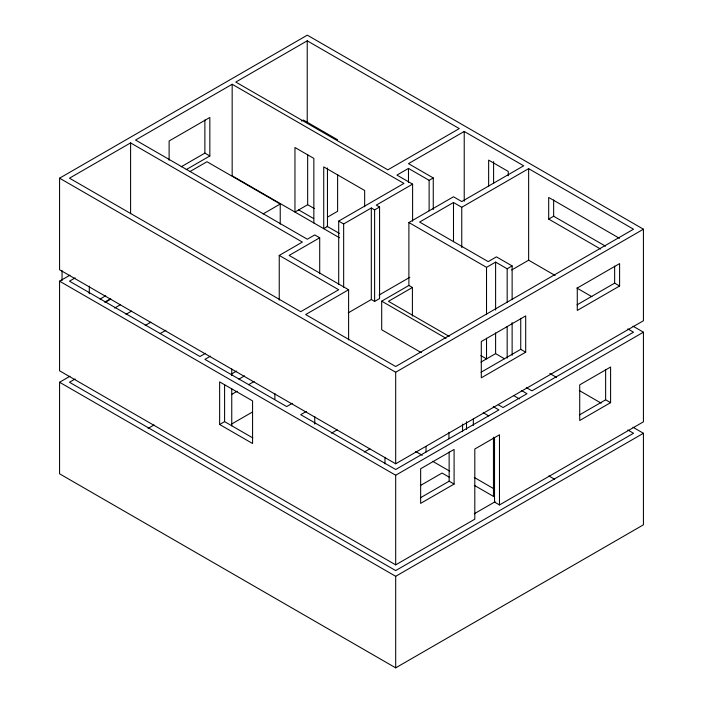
<?xml version="1.0" encoding="UTF-8"?>
<svg xmlns="http://www.w3.org/2000/svg" width="703" height="703" viewBox="0 0 703 703"><rect width="100%" height="100%" fill="white"/><g stroke="black" fill="none" stroke-linecap="round" stroke-linejoin="round"><path stroke-width="1.05" d="M59.57 178.184L307.316 35.15L643.43 229.204L643.43 320.744L395.684 463.787L59.57 269.732L59.57 178.184L395.684 372.239L643.43 229.204M307.229 40.818L235.795 82.066L387.836 169.845L459.27 128.596L307.229 40.818L307.229 122.559M279.24 255.426L302.36 242.078L130.591 142.902L69.483 178.184L300.708 311.684L338.697 289.75L279.24 255.426L279.24 300.111M338.697 284.302L338.697 221.094L403.944 183.43L232.166 84.263L135.547 140.046L307.316 239.213L314.751 234.925L319.707 237.781L319.707 273.748M181.207 166.787L204.881 153.113L209.837 155.978L209.837 117.471L169.115 140.987L169.115 160.24M186.163 169.643L209.837 155.978M189.88 171.611L206.99 161.734L280.233 204.019L280.233 224.152M301.561 121.083L303.388 120.028L337.616 139.783M494.525 437.407L494.525 502.074L499.473 504.939L499.473 434.788L474.806 449.032L474.806 519.183L395.684 564.861L59.57 370.806L59.57 281.174L69.948 275.181M75.142 277.905L69.483 281.174L199.96 356.509L205.513 353.301M100.063 299.065L105.731 295.787M105.019 301.921L110.687 298.643M105.019 302.483L110.661 299.223M263.115 213.897L280.233 204.019M114.668 308.055L120.31 304.794M314.267 208.545L307.659 204.722L294.961 212.051L294.961 147.507L313.846 158.412L313.846 222.965M125.96 314.346L131.602 311.086M421.431 352.713L381.694 329.777L381.694 301.165L408.891 285.462L408.891 222.526L453.488 196.778L461.748 201.55L523.682 165.794L464.226 131.461L408.478 163.641L433.259 177.947L433.259 209.556M433.259 177.947L429.129 180.328L408.478 168.412L396.923 175.091L412.608 184.142L412.608 221.199M327.563 217.095L337.616 211.295L337.616 174.458M145.196 325.454L150.837 322.194M632.981 427.239L643.43 433.268L643.43 524.816L395.684 667.85L59.57 473.796L59.57 382.256L70.01 376.228M75.168 378.97L69.483 382.256L395.684 570.581L633.517 433.268L627.814 429.972M319.707 237.781L289.153 255.426L348.609 289.75L348.609 339.883M338.697 221.094L343.653 223.958L371.316 207.983L374.62 209.889L379.576 207.034L379.576 298.573L374.62 301.438L371.316 299.531L348.266 312.844M412.608 184.142L376.272 205.127L379.576 207.034M160.249 333.512L165.89 330.252M348.609 289.75L305.664 314.549L395.684 366.518L633.517 229.204L528.638 168.65L461.748 207.271L453.488 202.499L419.629 222.051L488.172 261.621L496.432 256.859L512.127 265.919L512.127 299.698M210.469 356.157L204.916 359.365L286.675 406.571L292.29 403.329M231.885 373.785L236.586 371.07M379.066 295.058L409.814 277.307M148.105 428.408L154.071 424.955M238.888 379.145L244.53 375.885M412.406 316.095L412.406 287.492L388.451 301.315L449.226 336.403M231.595 394.488L237.245 391.228M248.537 384.708L254.178 381.448M619.448 238.308L548.692 197.455L548.692 219.09L553.648 216.234L605.538 246.191M408.891 222.526L486.52 267.342L495.606 262.105L507.171 268.774L512.127 265.919M219.635 424.498L252.57 443.505L252.57 400.895L219.635 381.878L219.635 424.498L224.591 421.633L252.816 437.934M231.595 424.05L252.298 412.099M511.679 269.987L528.638 260.198L555.098 275.471M306.323 411.431L300.708 414.673L395.684 469.507L498.91 409.902L493.234 406.633M331.473 433.153L337.124 429.885M577.022 304.865L614.642 283.142L619.598 286.007L619.598 263.599L577.277 288.028L577.277 310.436L619.598 286.007M480.993 362.08L495.606 353.644L504.499 358.776M481.072 372.239L520.738 349.338L525.695 352.194L525.695 315.902L481.3 341.526L481.3 377.827L525.695 352.194M364.233 452.073L369.892 448.804M59.57 281.174L395.684 475.228L643.43 332.194L643.43 421.826L499.473 504.939M420.359 485.562L442.046 473.04L449.498 477.346M420.341 497.829L449.138 481.204L454.094 484.068L454.094 449.437L420.649 468.752L420.649 503.374L454.094 484.068M579.448 414.928L605.635 399.805L610.591 402.661L610.591 367.028L579.72 384.849L579.72 420.482L610.591 402.661M474.288 513.761L495.123 501.731M59.57 382.256L395.684 576.302L643.43 433.268M548.692 219.09L600.582 249.047M576.829 288.019L591.944 296.745M632.981 326.157L643.43 332.194M627.814 328.899L633.517 332.194L531.943 390.833L526.283 387.564M298.511 209.819L313.714 218.598M327.018 226.278L339.373 233.405M339.408 237.719L232.166 175.803L232.166 84.263M408.891 285.462L412.406 287.492M549.816 373.504L556.477 377.344M579.298 390.525L601.179 403.153M480.826 355.595L486.52 358.89L486.52 338.187M381.694 301.165L446.027 338.31M521.31 390.42L526.986 393.698L503.04 407.52L498.313 404.787M513.726 395.631L519.412 398.917M483.233 412.714L488.813 415.939M548.876 475.949L554.693 479.305M474.253 477.442L493.761 488.708M415.622 451.458L422.283 455.307M432.688 461.309L449.718 471.142M474.314 485.342L494.183 496.81M614.642 266.068L614.642 283.142M605.635 369.567L605.635 399.805M553.648 200.004L553.648 216.234M528.638 168.65L528.638 260.198M520.738 318.38L520.738 349.338M512.127 322.589L512.127 355.279M508.251 175.776L508.251 171.435L488.638 160.117L488.638 186.172M507.171 268.774L507.171 302.562M507.171 326.535L507.171 358.143M495.606 262.105L495.606 310.049M495.606 332.941L495.606 353.644M493.594 161.593L493.594 183.307M493.453 437.24L493.453 496.397M486.52 267.342L486.52 314.206M473.33 418.847L473.33 425.42M466.511 421.686L466.511 429.348M464.226 131.461L464.226 201.207M462.565 424.094L462.565 431.721M461.748 207.271L461.748 247.597M453.488 202.499L453.488 241.735M449.138 451.985L449.138 481.204M448.936 432.248L448.936 438.786M429.129 180.328L429.129 210.847M426.018 446.563L426.018 452.011M408.478 168.412L408.478 182.578M395.684 372.239L395.684 463.787M395.684 475.228L395.684 564.861M395.684 576.302L395.684 667.85M384.98 457.389L384.98 463.866M374.62 209.889L374.62 301.438M371.316 207.983L371.316 299.531M364.664 206.77L364.664 190.504L323.731 166.875L323.731 228.668L327.449 226.524L327.449 167.982M343.653 223.958L343.653 287.167M314.751 416.404L314.751 424.058M307.659 154.405L307.659 204.722M274.882 393.583L274.882 399.058M231.753 369.013L231.753 375.569M231.753 388.689L231.753 425.86M224.591 384.488L224.591 421.633M204.881 119.958L204.881 153.113M130.591 142.902L130.591 213.738M89.299 286.13L89.299 293.784M62.049 270.646L62.049 280.488"/></g></svg>
